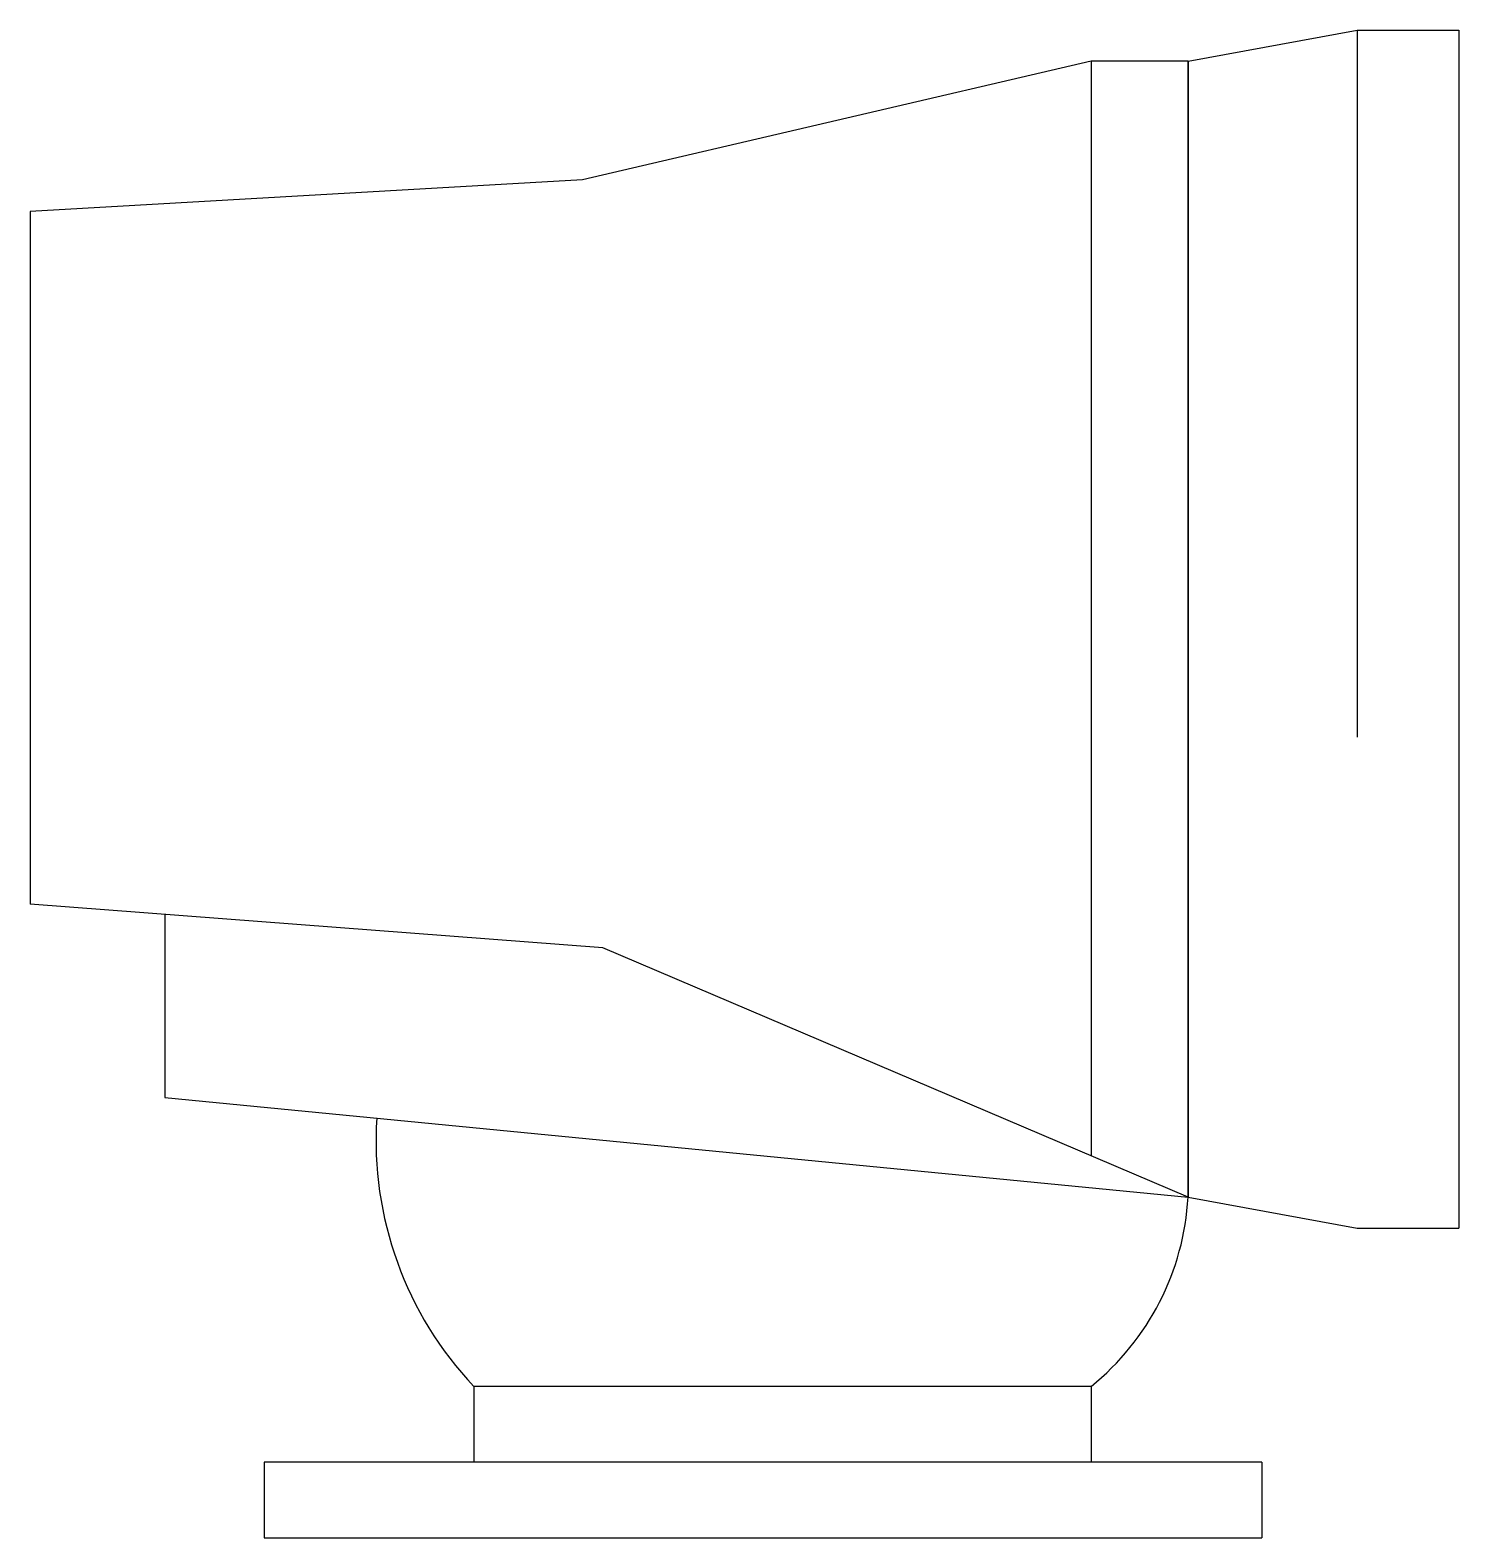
# Model space of a CAD drawing. Header units: millimetres. Extents: x -226.6 to -188.8, y 816.9 to 856.7.
import ezdxf

# ---------------------------------------------------------------- set-up
doc = ezdxf.new("R2010")
doc.units = ezdxf.units.MM

msp = doc.modelspace()

# ---------------------------------------------------------------- linework, layer by layer
for p, q in [((-195.982, 855.878), (-191.518, 856.696)), ((-191.518, 856.696), (-191.518, 838.025)), ((-191.518, 856.696), (-188.83, 856.696)), ((-188.83, 856.696), (-188.83, 825.059)), ((-198.545, 855.878), (-211.979, 852.746)), ((-198.545, 855.878), (-198.545, 826.969)), ((-195.982, 855.878), (-198.545, 855.878)), ((-195.982, 825.878), (-195.982, 855.878)), ((-195.982, 855.878), (-195.982, 825.878)), ((-211.979, 852.746), (-226.567, 851.909)), ((-226.567, 851.909), (-226.567, 833.614)), ((-211.44, 832.46), (-226.567, 833.614)), ((-223.012, 833.342), (-223.012, 828.51)), ((-195.982, 825.878), (-211.44, 832.46)), ((-223.012, 828.51), (-195.982, 825.878)), ((-195.982, 825.878), (-191.518, 825.059)), ((-191.518, 825.059), (-188.83, 825.059)), ((-198.545, 820.878), (-214.851, 820.878)), ((-214.851, 820.878), (-214.851, 818.878)), ((-198.545, 820.878), (-198.545, 818.878)), ((-194.031, 818.878), (-220.382, 818.878)), ((-220.382, 818.878), (-220.382, 816.878)), ((-194.031, 818.878), (-194.031, 816.878)), ((-220.382, 816.878), (-194.031, 816.878))]:
    msp.add_line(p, q)
for centre, radius, start, end in [((-207.97, 827.373), 9.462, 176.4118, 223.3485), ((-202.886, 826.26), 6.915, 308.8921, 356.8321)]:
    msp.add_arc(centre, radius, start, end)

doc.saveas('drawing.dxf')
